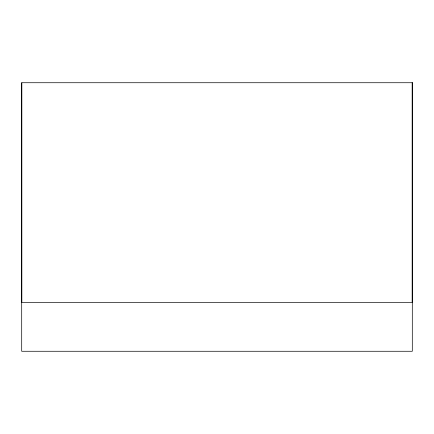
<?xml version="1.0" encoding="UTF-8"?>
<svg xmlns="http://www.w3.org/2000/svg" width="434" height="434" viewBox="0 0 434 434"><rect width="100%" height="100%" fill="white"/><g stroke="black" fill="none" stroke-linecap="round" stroke-linejoin="round"><path stroke-width="0.65" d="M412.175 82.731L412.175 302.444L21.825 302.444L21.825 82.731M412.3 82.731L21.7 82.731L21.7 351.269L412.3 351.269L412.3 82.731"/></g></svg>
